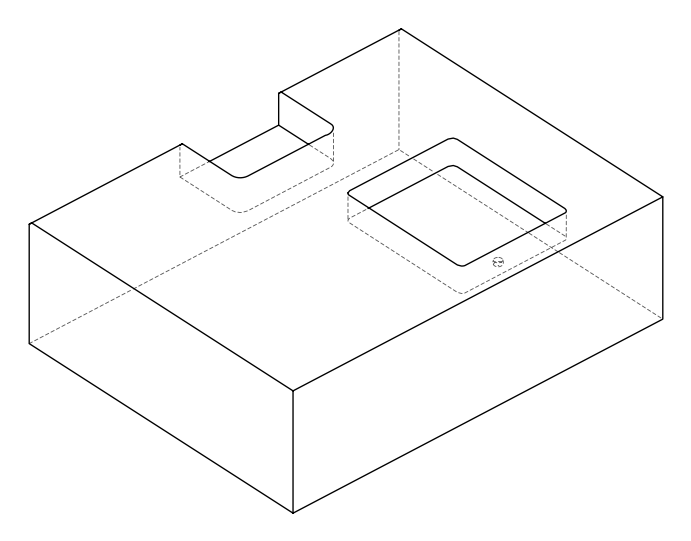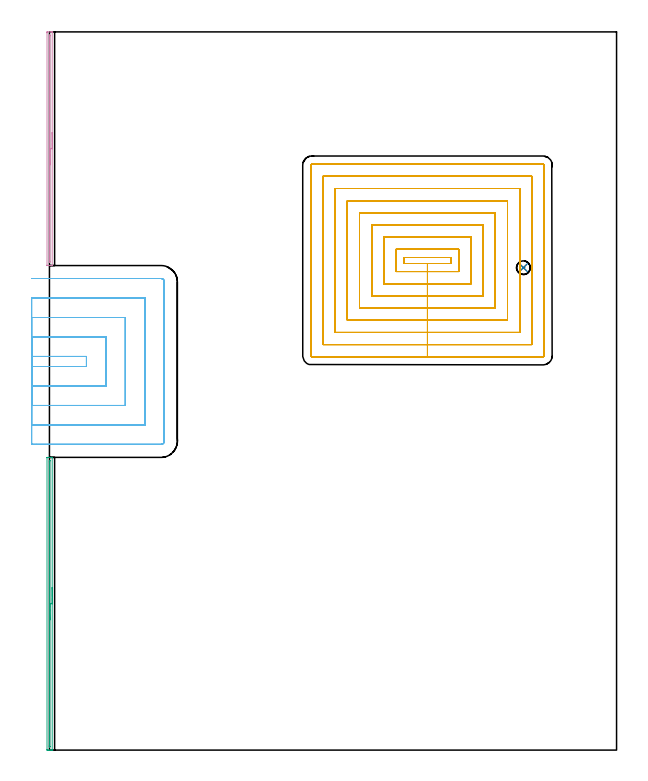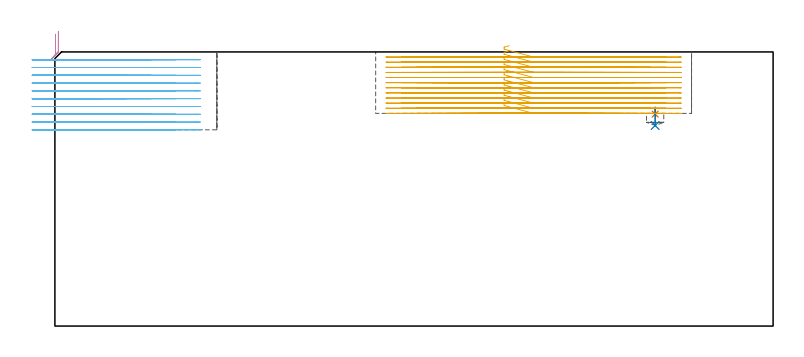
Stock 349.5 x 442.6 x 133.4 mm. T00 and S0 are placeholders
(PLAN: 6 operations, 4 tool changes, 96.3 min)
(1 SPOT_DRILL | STEP1POCKET | NXT0321_9005460120000 | 0.03 min | 3254 mm3)
(2 DRILL_BLIND_HOLE_INTO_CENTER | STEP1POCKET | NXT0301_055 | 0.04 min | 302 mm3)
(3 AREA_MILL | FG_CHAMFER_SURFACE | UGT0205_001 | 3.03 min | 936 mm3)
(4 AREA_MILL_1 | FG_CHAMFER_SURFACE_1 | UGT0205_001 | 2.45 min | 748 mm3)
(5 MILL_RECTANGULAR_POCKET | POCKET_RECTANGULAR_STRAIGHT | NXT0201_013 | Follow Part, ap 2.5, ae 75% | 64.47 min | 587455 mm3)
(6 MILL_SLOT | SLOT_PARTIAL_RECTANGULAR | NXT0201_012 | Follow Part, ap 4, ae 75% | 26.27 min | 351418 mm3)
(TOOL NXT0321_9005460120000 | NC Spot Drill, 142deg, 12mm, Carbide, Uncoated | D12 PA142 FL30 Z2)
(TOOL NXT0301_055 | Carbide Drill 8.4mm [860.1-0840-042A1-MM 2214] | D8.4 PA140 FL61 Z2)
(TOOL UGT0205_001 | Chamfer Mill 20 x 3 x 45 deg. | D20 FL50 Z2)
(TOOL NXT0201_013 | ENDMILL 10mm | D10 FL30 Z4)
(TOOL NXT0201_012 | ENDMILL 16mm [2P460-1600-NA 1630] | D16 FL38 Z6)
(OP 1 SPOT_DRILL)
G17 G21 G94 G90
T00 M6
G54
G17 G0 G90 X292.1 Y297.3 S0 M3
G43 Z143.4 H0
G94 G81 G98 Z103.138 F250. R106.5
G80
M5
M2
(OP 2 DRILL_BLIND_HOLE_INTO_CENTER)
G17 G21 G94 G90
T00 M6
G54
G17 G0 G90 X292.1 Y297.3 S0 M3
G43 Z143.4 H1
G94 G81 G98 Z97.6 F250. R105.5
G80
M5
M2
(OP 3 AREA_MILL)
G17 G21 G94 G90
T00 M6
G54
G17 G0 G90 X1.7 Y100.2 S1061 M3
G43 Z143.4 H0
G94 G1 Y100.162 Z142.528 F250.
Y100.048 Z141.663
Y99.859 Z140.812
Y99.597 Z139.98
Y99.263 Z139.174
Y98.86 Z138.4
Y98.392 Z137.664
Y97.86 Z136.972
Y97.271 Z136.329
Y96.628 Z135.739
Y95.936 Z135.208
Y95.2 Z134.74
Y94.426 Z134.337
Y93.62 Z134.003
Y92.788 Z133.741
Y91.936 Z133.552
Y91.072 Z133.438
Y90.2 Z133.4
Y0.148
X1.697 Y0.01 Z133.388
X1.604 Y0.002 Z133.296
X1.505 Y0. Z133.204
X0.828 Z132.528
X0.242 Z131.941
X-0.335 Z131.361
X-0.624 Z131.073
X-1.205 Z130.491
X-1.493 Z130.204
X-1.495 Y0.002 Z130.203
X-1.5 Y0.299 Z130.2
X-1.499 Y180.102 Z130.201
X-1.495 Y180.398 Z130.203
X-1.493 Y180.4 Z130.204
X-0.335 Z131.361
X0.242 Z131.941
X0.535 Z132.234
X1.505 Z133.204
X1.604 Y180.398 Z133.296
X1.697 Y180.39 Z133.388
X1.7 Y180.252 Z133.4
Y90.2
X0.286 Z131.986
X0.285 Y2.113 Z131.985
X0.284 Y2.051 Z131.984
X0.282 Y2.021 Z131.982
X0.28 Y2.014 Z131.98
X0.236 Y2.01 Z131.936
X0.03 Y2.003 Z131.73
X-0.058 Y2.007 Z131.642
X-0.074 Y2.009 Z131.626
X-0.079 Y2.038 Z131.621
X-0.082 Y2.118 Z131.618
X-0.085 Y2.377 Z131.615
X-0.086 Y2.757 Z131.614
Y3.013
X-0.085 Y177.512 Z131.615
Y177.767
X-0.082 Y178.023 Z131.618
X-0.077 Y178.39 Z131.623
X0.17 Y178.397 Z131.87
X0.258 Y178.393 Z131.958
X0.274 Y178.391 Z131.974
X0.279 Y178.362 Z131.979
X0.282 Y178.282 Z131.982
X0.285 Y178.023 Z131.985
X0.286 Y90.2 Z131.986
Y89.328 Z132.024
Y88.464 Z132.138
Y87.612 Z132.326
Y86.78 Z132.589
Y85.974 Z132.923
Y85.2 Z133.325
Y84.464 Z133.794
Y83.772 Z134.325
Y83.129 Z134.915
Y82.54 Z135.558
Y82.008 Z136.25
Y81.54 Z136.986
Y81.137 Z137.759
Y80.803 Z138.565
Y80.541 Z139.397
Y80.352 Z140.249
Y80.238 Z141.114
Y80.2 Z141.986
G0 Z143.4
M5
M2
(OP 4 AREA_MILL_1)
G17 G21 G94 G90
T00 M6
G54
G17 G0 G90 X1.7 Y380.6 S1061 M3
G43 Z143.4 H0
G94 G1 Y380.562 Z142.528 F250.
Y380.448 Z141.663
Y380.259 Z140.812
Y379.997 Z139.98
Y379.663 Z139.174
Y379.26 Z138.4
Y378.792 Z137.664
Y378.26 Z136.972
Y377.671 Z136.329
Y377.028 Z135.739
Y376.336 Z135.208
Y375.6 Z134.74
Y374.826 Z134.337
Y374.02 Z134.003
Y373.188 Z133.741
Y372.336 Z133.552
Y371.472 Z133.438
Y370.6 Z133.4
Y298.759
X1.697 Y298.61 Z133.388
X1.597 Y298.604 Z133.289
X1.49 Y298.6 Z133.189
X1.155 Z132.854
X0.535 Z132.23
X-1.205 Y298.601 Z130.491
X-1.492 Y298.604 Z130.206
X-1.493 Y298.612 Z130.204
X-1.5 Y298.91 Z130.2
Y441.995
X-1.498 Y442.291 Z130.202
X-1.493 Y442.588 Z130.204
X-1.491 Y442.596 Z130.206
X-1.205 Y442.6 Z130.491
X0.535 Z132.23
X1.49 Z133.19
X1.597 Y442.596 Z133.289
X1.698 Y442.59 Z133.388
X1.7 Y442.441 Z133.4
Y370.6
X0.286 Z131.986
X0.285 Y301.246 Z131.985
X0.284 Y300.99 Z131.984
X0.281 Y300.845 Z131.981
X0.275 Y300.61 Z131.975
X0.042 Y300.603 Z131.742
X-0.057 Y300.608 Z131.643
X-0.075 Y300.609 Z131.625
X-0.079 Y300.643 Z131.621
X-0.083 Y300.731 Z131.617
X-0.085 Y300.99 Z131.615
Y439.953
X-0.083 Y440.21 Z131.617
X-0.079 Y440.581 Z131.621
X0.16 Y440.595 Z131.86
X0.257 Y440.592 Z131.957
X0.275 Y440.591 Z131.975
X0.279 Y440.557 Z131.979
X0.283 Y440.469 Z131.983
X0.285 Y440.21 Z131.985
X0.286 Y439.954 Z131.986
Y370.6
Y369.728 Z132.024
Y368.864 Z132.138
Y368.012 Z132.326
Y367.18 Z132.589
Y366.374 Z132.923
Y365.6 Z133.325
Y364.864 Z133.794
Y364.172 Z134.325
Y363.529 Z134.915
Y362.94 Z135.558
Y362.408 Z136.25
Y361.94 Z136.986
Y361.537 Z137.759
Y361.203 Z138.565
Y360.941 Z139.397
Y360.752 Z140.249
Y360.638 Z141.114
Y360.6 Z141.986
G0 Z143.4
M5
M2
(OP 5 MILL_RECTANGULAR_POCKET)
G17 G21 G94 G90
T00 M6
G54
G17 G0 G90 X221.045 Y303.6 S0 M3
G43 Z143.4 H0
Z136.4
G94 G1 X218.6 Z135.745 F250.
Y299.9 Z134.753
X232.95 Z130.908
X247.3 F500.
Y303.6
X218.6
Y299.9
X232.95
Y294.9
X252.3
Y308.6
X213.6
Y294.9
X232.95
Y287.4
X259.8
Y316.1
X206.1
Y287.4
X232.95
Y279.9
X267.3
Y323.6
X198.6
Y279.9
X232.95
Y272.4
X274.8
Y331.1
X191.1
Y272.4
X232.95
Y264.9
X282.3
Y338.6
X183.6
Y264.9
X232.95
Y257.4
X289.8
Y346.1
X176.1
Y257.4
X232.95
Y249.9
X297.3
Y353.6
X168.6
Y249.9
X232.95
Y242.4
X304.2
G3 X304.8 Y243. R0.6
G1 Y360.5
G3 X304.2 Y361.1 R0.6
G1 X161.7
G3 X161.1 Y360.5 R0.6
G1 Y243.
G3 X161.7 Y242.4 R0.6
G1 X232.95
X233.95
G0 X221.045 Y303.6 Z133.908
G1 X218.6 Z133.253 F250.
Y299.9 Z132.262
X232.95 Z128.417
X247.3 F500.
Y303.6
X218.6
Y299.9
X232.95
Y294.9
X252.3
Y308.6
X213.6
Y294.9
X232.95
Y287.4
X259.8
Y316.1
X206.1
Y287.4
X232.95
Y279.9
X267.3
Y323.6
X198.6
Y279.9
X232.95
Y272.4
X274.8
Y331.1
X191.1
Y272.4
X232.95
Y264.9
X282.3
Y338.6
X183.6
Y264.9
X232.95
Y257.4
X289.8
Y346.1
X176.1
Y257.4
X232.95
Y249.9
X297.3
Y353.6
X168.6
Y249.9
X232.95
Y242.4
X304.2
G3 X304.8 Y243. R0.6
G1 Y360.5
G3 X304.2 Y361.1 R0.6
G1 X161.7
G3 X161.1 Y360.5 R0.6
G1 Y243.
G3 X161.7 Y242.4 R0.6
G1 X232.95
X233.95
G0 X221.045 Y303.6 Z131.417
G1 X218.6 Z130.761 F250.
Y299.9 Z129.77
X232.95 Z125.925
X247.3 F500.
Y303.6
X218.6
Y299.9
X232.95
Y294.9
X252.3
Y308.6
X213.6
Y294.9
X232.95
Y287.4
X259.8
Y316.1
X206.1
Y287.4
X232.95
Y279.9
X267.3
Y323.6
X198.6
Y279.9
X232.95
Y272.4
X274.8
Y331.1
X191.1
Y272.4
X232.95
Y264.9
X282.3
Y338.6
X183.6
Y264.9
X232.95
Y257.4
X289.8
Y346.1
X176.1
Y257.4
X232.95
Y249.9
X297.3
Y353.6
X168.6
Y249.9
X232.95
Y242.4
X304.2
G3 X304.8 Y243. R0.6
G1 Y360.5
G3 X304.2 Y361.1 R0.6
G1 X161.7
G3 X161.1 Y360.5 R0.6
G1 Y243.
G3 X161.7 Y242.4 R0.6
G1 X232.95
X233.95
G0 X221.045 Y303.6 Z128.925
G1 X218.6 Z128.27 F250.
Y299.9 Z127.278
X232.95 Z123.433
X247.3 F500.
Y303.6
X218.6
Y299.9
X232.95
Y294.9
X252.3
Y308.6
X213.6
Y294.9
X232.95
Y287.4
X259.8
Y316.1
X206.1
Y287.4
X232.95
Y279.9
X267.3
Y323.6
X198.6
Y279.9
X232.95
Y272.4
X274.8
Y331.1
X191.1
Y272.4
X232.95
Y264.9
X282.3
Y338.6
X183.6
Y264.9
X232.95
Y257.4
X289.8
Y346.1
X176.1
Y257.4
X232.95
Y249.9
X297.3
Y353.6
X168.6
Y249.9
X232.95
Y242.4
X304.2
G3 X304.8 Y243. R0.6
G1 Y360.5
G3 X304.2 Y361.1 R0.6
G1 X161.7
G3 X161.1 Y360.5 R0.6
G1 Y243.
G3 X161.7 Y242.4 R0.6
G1 X232.95
X233.95
G0 X221.045 Y303.6 Z126.433
G1 X218.6 Z125.778 F250.
Y299.9 Z124.787
X232.95 Z120.942
X247.3 F500.
Y303.6
X218.6
Y299.9
X232.95
Y294.9
X252.3
Y308.6
X213.6
Y294.9
X232.95
Y287.4
X259.8
Y316.1
X206.1
Y287.4
X232.95
Y279.9
X267.3
Y323.6
X198.6
Y279.9
X232.95
Y272.4
X274.8
Y331.1
X191.1
Y272.4
X232.95
Y264.9
X282.3
Y338.6
X183.6
Y264.9
X232.95
Y257.4
X289.8
Y346.1
X176.1
Y257.4
X232.95
Y249.9
X297.3
Y353.6
X168.6
Y249.9
X232.95
Y242.4
X304.2
G3 X304.8 Y243. R0.6
G1 Y360.5
G3 X304.2 Y361.1 R0.6
G1 X161.7
G3 X161.1 Y360.5 R0.6
G1 Y243.
G3 X161.7 Y242.4 R0.6
G1 X232.95
X233.95
G0 X221.045 Y303.6 Z123.942
G1 X218.6 Z123.286 F250.
Y299.9 Z122.295
X232.95 Z118.45
X247.3 F500.
Y303.6
X218.6
Y299.9
X232.95
Y294.9
X252.3
Y308.6
X213.6
Y294.9
X232.95
Y287.4
X259.8
Y316.1
X206.1
Y287.4
X232.95
Y279.9
X267.3
Y323.6
X198.6
Y279.9
X232.95
Y272.4
X274.8
Y331.1
X191.1
Y272.4
X232.95
Y264.9
X282.3
Y338.6
X183.6
Y264.9
X232.95
Y257.4
X289.8
Y346.1
X176.1
Y257.4
X232.95
Y249.9
X297.3
Y353.6
X168.6
Y249.9
X232.95
Y242.4
X304.2
G3 X304.8 Y243. R0.6
G1 Y360.5
G3 X304.2 Y361.1 R0.6
G1 X161.7
G3 X161.1 Y360.5 R0.6
G1 Y243.
G3 X161.7 Y242.4 R0.6
G1 X232.95
X233.95
G0 X221.045 Y303.6 Z121.45
G1 X218.6 Z120.795 F250.
Y299.9 Z119.803
X232.95 Z115.958
X247.3 F500.
Y303.6
X218.6
Y299.9
X232.95
Y294.9
X252.3
Y308.6
X213.6
Y294.9
X232.95
Y287.4
X259.8
Y316.1
X206.1
Y287.4
X232.95
Y279.9
X267.3
Y323.6
X198.6
Y279.9
X232.95
Y272.4
X274.8
Y331.1
X191.1
Y272.4
X232.95
Y264.9
X282.3
Y338.6
X183.6
Y264.9
X232.95
Y257.4
X289.8
Y346.1
X176.1
Y257.4
X232.95
Y249.9
X297.3
Y353.6
X168.6
Y249.9
X232.95
Y242.4
X304.2
G3 X304.8 Y243. R0.6
G1 Y360.5
G3 X304.2 Y361.1 R0.6
G1 X161.7
G3 X161.1 Y360.5 R0.6
G1 Y243.
G3 X161.7 Y242.4 R0.6
G1 X232.95
X233.95
G0 X221.045 Y303.6 Z118.958
G1 X218.6 Z118.303 F250.
Y299.9 Z117.312
X232.95 Z113.467
X247.3 F500.
Y303.6
X218.6
Y299.9
X232.95
Y294.9
X252.3
Y308.6
X213.6
Y294.9
X232.95
Y287.4
X259.8
Y316.1
X206.1
Y287.4
X232.95
Y279.9
X267.3
Y323.6
X198.6
Y279.9
X232.95
Y272.4
X274.8
Y331.1
X191.1
Y272.4
X232.95
Y264.9
X282.3
Y338.6
X183.6
Y264.9
X232.95
Y257.4
X289.8
Y346.1
X176.1
Y257.4
X232.95
Y249.9
X297.3
Y353.6
X168.6
Y249.9
X232.95
Y242.4
X304.2
G3 X304.8 Y243. R0.6
G1 Y360.5
G3 X304.2 Y361.1 R0.6
G1 X161.7
G3 X161.1 Y360.5 R0.6
G1 Y243.
G3 X161.7 Y242.4 R0.6
G1 X232.95
X233.95
G0 X221.045 Y303.6 Z116.467
G1 X218.6 Z115.811 F250.
Y299.9 Z114.82
X232.95 Z110.975
X247.3 F500.
Y303.6
X218.6
Y299.9
X232.95
Y294.9
X252.3
Y308.6
X213.6
Y294.9
X232.95
Y287.4
X259.8
Y316.1
X206.1
Y287.4
X232.95
Y279.9
X267.3
Y323.6
X198.6
Y279.9
X232.95
Y272.4
X274.8
Y331.1
X191.1
Y272.4
X232.95
Y264.9
X282.3
Y338.6
X183.6
Y264.9
X232.95
Y257.4
X289.8
Y346.1
X176.1
Y257.4
X232.95
Y249.9
X297.3
Y353.6
X168.6
Y249.9
X232.95
Y242.4
X304.2
G3 X304.8 Y243. R0.6
G1 Y360.5
G3 X304.2 Y361.1 R0.6
G1 X161.7
G3 X161.1 Y360.5 R0.6
G1 Y243.
G3 X161.7 Y242.4 R0.6
G1 X232.95
X233.95
G0 X221.045 Y303.6 Z113.975
G1 X218.6 Z113.32 F250.
Y299.9 Z112.328
X232.95 Z108.483
X247.3 F500.
Y303.6
X218.6
Y299.9
X232.95
Y294.9
X252.3
Y308.6
X213.6
Y294.9
X232.95
Y287.4
X259.8
Y316.1
X206.1
Y287.4
X232.95
Y279.9
X267.3
Y323.6
X198.6
Y279.9
X232.95
Y272.4
X274.8
Y331.1
X191.1
Y272.4
X232.95
Y264.9
X282.3
Y338.6
X183.6
Y264.9
X232.95
Y257.4
X289.8
Y346.1
X176.1
Y257.4
X232.95
Y249.9
X297.3
Y353.6
X168.6
Y249.9
X232.95
Y242.4
X304.2
G3 X304.8 Y243. R0.6
G1 Y360.5
G3 X304.2 Y361.1 R0.6
G1 X161.7
G3 X161.1 Y360.5 R0.6
G1 Y243.
G3 X161.7 Y242.4 R0.6
G1 X232.95
X233.95
G0 X221.045 Y303.6 Z111.483
G1 X218.6 Z110.828 F250.
Y299.9 Z109.837
X232.95 Z105.992
X247.3 F500.
Y303.6
X218.6
Y299.9
X232.95
Y294.9
X252.3
Y308.6
X213.6
Y294.9
X232.95
Y287.4
X259.8
Y316.1
X206.1
Y287.4
X232.95
Y279.9
X267.3
Y323.6
X198.6
Y279.9
X232.95
Y272.4
X274.8
Y331.1
X191.1
Y272.4
X232.95
Y264.9
X282.3
Y338.6
X183.6
Y264.9
X232.95
Y257.4
X289.8
Y346.1
X176.1
Y257.4
X232.95
Y249.9
X297.3
Y353.6
X168.6
Y249.9
X232.95
Y242.4
X304.2
G3 X304.8 Y243. R0.6
G1 Y360.5
G3 X304.2 Y361.1 R0.6
G1 X161.7
G3 X161.1 Y360.5 R0.6
G1 Y243.
G3 X161.7 Y242.4 R0.6
G1 X232.95
X233.95
G0 X221.045 Y303.6 Z108.992
G1 X218.6 Z108.336 F250.
Y299.9 Z107.345
X232.95 Z103.5
X247.3 F500.
Y303.6
X218.6
Y299.9
X232.95
Y294.9
X252.3
Y308.6
X213.6
Y294.9
X232.95
Y287.4
X259.8
Y316.1
X206.1
Y287.4
X232.95
Y279.9
X267.3
Y323.6
X198.6
Y279.9
X232.95
Y272.4
X274.8
Y331.1
X191.1
Y272.4
X232.95
Y264.9
X282.3
Y338.6
X183.6
Y264.9
X232.95
Y257.4
X289.8
Y346.1
X176.1
Y257.4
X232.95
Y249.9
X297.3
Y353.6
X168.6
Y249.9
X232.95
Y242.4
X304.2
G3 X304.8 Y243. R0.6
G1 Y360.5
G3 X304.2 Y361.1 R0.6
G1 X161.7
G3 X161.1 Y360.5 R0.6
G1 Y243.
G3 X161.7 Y242.4 R0.6
G1 X232.95
X233.95
G0 Z143.4
M5
M2
(OP 6 MILL_SLOT)
G17 G21 G94 G90
T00 M6
G54
G17 G0 G90 X-11. Y236.4 S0 M3
G43 Z143.4 H1
Z129.61
G94 G1 X-8. F250.
X22.8 F500.
Y242.6
X-8.
X-11. F250.
Y224.4
X-8.
X34.8 F500.
Y254.6
X-8.
X-11. F250.
Y212.4
X-8.
X46.8 F500.
Y266.6
X-8.
X-11. F250.
Y200.4
X-8.
X58.8 F500.
Y278.6
X-8.
X-11. F250.
Y188.4
X-8.
X68.8 F500.
G3 X70.8 Y190.4 R2.
G1 Y288.6
G3 X68.8 Y290.6 R2.
G1 X-8.
X-11. F250.
G0 Y236.4 Z125.82
G1 X-8.
X22.8 F500.
Y242.6
X-8.
X-11. F250.
Y224.4
X-8.
X34.8 F500.
Y254.6
X-8.
X-11. F250.
Y212.4
X-8.
X46.8 F500.
Y266.6
X-8.
X-11. F250.
Y200.4
X-8.
X58.8 F500.
Y278.6
X-8.
X-11. F250.
Y188.4
X-8.
X68.8 F500.
G3 X70.8 Y190.4 R2.
G1 Y288.6
G3 X68.8 Y290.6 R2.
G1 X-8.
X-11. F250.
G0 Y236.4 Z122.03
G1 X-8.
X22.8 F500.
Y242.6
X-8.
X-11. F250.
Y224.4
X-8.
X34.8 F500.
Y254.6
X-8.
X-11. F250.
Y212.4
X-8.
X46.8 F500.
Y266.6
X-8.
X-11. F250.
Y200.4
X-8.
X58.8 F500.
Y278.6
X-8.
X-11. F250.
Y188.4
X-8.
X68.8 F500.
G3 X70.8 Y190.4 R2.
G1 Y288.6
G3 X68.8 Y290.6 R2.
G1 X-8.
X-11. F250.
G0 Y236.4 Z118.24
G1 X-8.
X22.8 F500.
Y242.6
X-8.
X-11. F250.
Y224.4
X-8.
X34.8 F500.
Y254.6
X-8.
X-11. F250.
Y212.4
X-8.
X46.8 F500.
Y266.6
X-8.
X-11. F250.
Y200.4
X-8.
X58.8 F500.
Y278.6
X-8.
X-11. F250.
Y188.4
X-8.
X68.8 F500.
G3 X70.8 Y190.4 R2.
G1 Y288.6
G3 X68.8 Y290.6 R2.
G1 X-8.
X-11. F250.
G0 Y236.4 Z114.45
G1 X-8.
X22.8 F500.
Y242.6
X-8.
X-11. F250.
Y224.4
X-8.
X34.8 F500.
Y254.6
X-8.
X-11. F250.
Y212.4
X-8.
X46.8 F500.
Y266.6
X-8.
X-11. F250.
Y200.4
X-8.
X58.8 F500.
Y278.6
X-8.
X-11. F250.
Y188.4
X-8.
X68.8 F500.
G3 X70.8 Y190.4 R2.
G1 Y288.6
G3 X68.8 Y290.6 R2.
G1 X-8.
X-11. F250.
G0 Y236.4 Z110.66
G1 X-8.
X22.8 F500.
Y242.6
X-8.
X-11. F250.
Y224.4
X-8.
X34.8 F500.
Y254.6
X-8.
X-11. F250.
Y212.4
X-8.
X46.8 F500.
Y266.6
X-8.
X-11. F250.
Y200.4
X-8.
X58.8 F500.
Y278.6
X-8.
X-11. F250.
Y188.4
X-8.
X68.8 F500.
G3 X70.8 Y190.4 R2.
G1 Y288.6
G3 X68.8 Y290.6 R2.
G1 X-8.
X-11. F250.
G0 Y236.4 Z106.87
G1 X-8.
X22.8 F500.
Y242.6
X-8.
X-11. F250.
Y224.4
X-8.
X34.8 F500.
Y254.6
X-8.
X-11. F250.
Y212.4
X-8.
X46.8 F500.
Y266.6
X-8.
X-11. F250.
Y200.4
X-8.
X58.8 F500.
Y278.6
X-8.
X-11. F250.
Y188.4
X-8.
X68.8 F500.
G3 X70.8 Y190.4 R2.
G1 Y288.6
G3 X68.8 Y290.6 R2.
G1 X-8.
X-11. F250.
G0 Y236.4 Z103.08
G1 X-8.
X22.8 F500.
Y242.6
X-8.
X-11. F250.
Y224.4
X-8.
X34.8 F500.
Y254.6
X-8.
X-11. F250.
Y212.4
X-8.
X46.8 F500.
Y266.6
X-8.
X-11. F250.
Y200.4
X-8.
X58.8 F500.
Y278.6
X-8.
X-11. F250.
Y188.4
X-8.
X68.8 F500.
G3 X70.8 Y190.4 R2.
G1 Y288.6
G3 X68.8 Y290.6 R2.
G1 X-8.
X-11. F250.
G0 Y236.4 Z99.29
G1 X-8.
X22.8 F500.
Y242.6
X-8.
X-11. F250.
Y224.4
X-8.
X34.8 F500.
Y254.6
X-8.
X-11. F250.
Y212.4
X-8.
X46.8 F500.
Y266.6
X-8.
X-11. F250.
Y200.4
X-8.
X58.8 F500.
Y278.6
X-8.
X-11. F250.
Y188.4
X-8.
X68.8 F500.
G3 X70.8 Y190.4 R2.
G1 Y288.6
G3 X68.8 Y290.6 R2.
G1 X-8.
X-11. F250.
G0 Y236.4 Z95.5
G1 X-8.
X22.8 F500.
Y242.6
X-8.
X-11. F250.
Y224.4
X-8.
X34.8 F500.
Y254.6
X-8.
X-11. F250.
Y212.4
X-8.
X46.8 F500.
Y266.6
X-8.
X-11. F250.
Y200.4
X-8.
X58.8 F500.
Y278.6
X-8.
X-11. F250.
Y188.4
X-8.
X68.8 F500.
G3 X70.8 Y190.4 R2.
G1 Y288.6
G3 X68.8 Y290.6 R2.
G1 X-8.
X-11. F250.
G0 Z143.4
M5
M2
